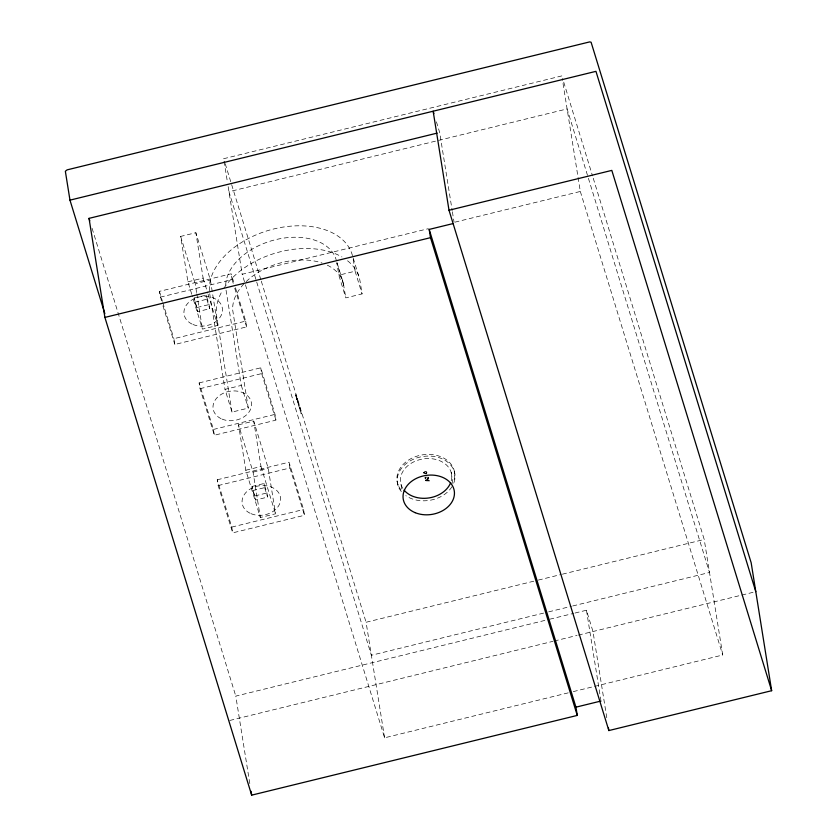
<?xml version="1.0" encoding="UTF-8"?>
<svg xmlns="http://www.w3.org/2000/svg" width="837" height="837" viewBox="0 0 837 837"><rect width="100%" height="100%" fill="white"/><g stroke="black" fill="none" stroke-linecap="round" stroke-linejoin="round"><path stroke-width="0.63" stroke-dasharray="4.18 3.14" d="M428.272 477.1A2.072 1.58 -9.1 0 1 428.471 477.645L428.471 477.833A1.297 0.983 -9.1 0 1 428.251 478.429L427.665 478.837L427.77 478.262M426.054 479.036L425.688 478.576M427.529 477.09L427.906 478.241M425.363 478L425.834 477.278M426.744 473.428L426.839 472.445M426.598 473.501L425.876 473.909L426.734 473.344M426.389 473.167L425.426 473.763M425.489 477.069L425.342 477.278A1.371 1.046 -9.1 0 0 425.05 477.728M427.885 478.628L428.073 478.492A1.308 0.994 -9.1 0 0 428.471 477.833L428.471 477.645M428.753 478.712L425.74 480.48L428.858 479.067M426.138 480.574L427.602 479.685L427.874 480.616L426.127 480.49L426.88 480.574M426.734 480.281L427.613 479.768M425.845 477.362L426.86 477.059M425.761 473.658L426.431 472.497M561.815 75.905L223.688 158.706L224.839 162.462M191.757 294.268L187.927 281.818L180.656 236.421L195.858 232.707L210.38 280.008L217.651 325.394L202.46 329.119L192.133 295.513M187.927 281.818L203.129 278.093L195.858 232.707M161.447 300.901L159.375 291.381L231.158 273.804L234.214 283.764M196.601 292.552L195.188 283.722L210.38 280.008M568.218 692.848L384.591 737.815L242.196 274.264L428.356 228.679M454.951 222.161L580.323 191.464L562.223 78.448M160.296 297.166L232.079 279.589L231.158 273.804M194.184 298.045L206.153 295.116L209.051 304.574L209.721 308.707L197.752 311.636L194.184 298.045L197.752 311.636M194.843 302.178L206.812 299.248L206.153 295.116M197.093 307.503L209.051 304.574M347.554 260.767A73.991 47.583 -17.1 0 1 360.067 281.358L362.076 293.902L345.796 297.888L338.828 275.185L355.108 271.198L353.099 258.654M245.691 321.105L246.612 326.89L174.828 344.467L173.897 338.682L245.691 321.105L234.601 285.009M199.133 382.907L260.746 367.82L275.049 414.367L275.969 420.143L214.356 435.23L200.053 388.682L199.133 382.907L213.425 429.454L214.356 435.23M200.053 388.682L261.667 373.595L260.746 367.82M243.985 283.806A57.178 36.776 -17.1 0 0 232.707 310.161L248.275 408.1L231.995 412.086L225.017 389.383L241.307 385.397L226.011 289.947M213.425 429.454L275.049 414.367M238.535 424.819L253.726 421.095L268.258 468.396L275.53 513.792L260.338 517.517L245.806 470.216L238.535 424.819L253.067 472.12L260.338 517.517M245.806 470.216L260.998 466.491L253.726 421.095M217.243 479.779L289.027 462.202L303.559 509.503L304.49 515.278L232.696 532.866L218.175 485.565L217.243 479.779L231.776 527.08L232.696 532.866M253.067 472.12L268.258 468.396M218.175 485.565L289.958 467.977L289.027 462.202M252.063 486.443L264.021 483.514L266.93 492.972L267.589 497.105L255.63 500.034L252.063 486.443L255.63 500.034M252.722 490.566L264.68 487.636L264.021 483.514M254.961 495.902L266.93 492.972M425.416 473.679C423.24 474.464 423.334 470.875 426.274 471.974L426.452 472.581M231.776 527.08L303.559 509.503M384.591 737.815L366.083 622.257L537.051 580.397M538.317 580.083L561.104 574.506M562.38 574.192L704.21 539.457L592.899 177.12M543.6 613.102L371.377 655.277L256.603 281.682M548.664 611.857L571.462 606.281M572.728 605.967L709.504 572.477L567.099 108.925L228.972 191.725L256.227 280.437M249.803 783.578L235.793 696.102L548.465 619.537M549.731 619.223L573.784 613.343M575.05 613.029L586.444 610.236L592.983 631.527L607.202 720.28M229.809 720.458L553.006 641.32M554.272 641.006L577.08 635.419M578.346 635.105L740.578 595.379M741.844 595.076L754.524 591.968M573.282 691.603L722.718 655.015L704.21 539.457M429.35 480.679L425.73 480.407M429.454 480.972L425.845 480.836M426.064 479.12L425.834 479.005A1.245 0.952 -9.1 0 1 425.186 478.628L424.976 478.126A1.664 1.266 -9.1 0 1 425.029 477.645M425.52 478.502L425.353 477.917M296.685 398.851L296.026 395.106M296.57 398.485L297.072 400.023L296.518 396.864M563.73 82.162L592.523 175.864M580.323 191.464L722.718 655.015M436.422 121.857L439.687 132.497L452.179 210.505M426.849 472.528L426.556 471.545L423.271 472.434L423.532 473.292M427.927 479.507L428.262 480.626M423.742 472.591L423.909 473.114M353.214 258.11L359.45 278.418M355.108 271.198L362.076 293.902M337.06 262.766L343.306 283.073L345.796 297.888M343.819 285.511L336.84 262.808L338.828 275.185M401.321 491.581A29.075 22.18 -9.1 0 1 398.391 486.663L397.303 482.342A29.075 22.18 -9.1 0 1 428.324 454.407A29.075 22.18 -9.1 0 1 453.131 482.363M225.216 163.707L260.914 279.903M261.301 281.159L366.083 622.257M296.664 398.998L295.566 393.599L296.34 396.382M261.667 373.595L275.969 420.143M232.079 279.589L233.23 283.314M234.758 288.294L246.612 326.89M289.958 467.977L304.49 515.278M241.307 385.397L248.275 408.1M203.129 278.093L207.712 293.034M208.099 294.279L217.651 325.394M260.998 466.491L275.53 513.792M206.812 299.248L209.721 308.707M264.68 487.636L267.589 497.105M180.656 236.421L195.188 283.722M159.375 291.381L162.43 301.341M162.807 302.586L173.897 338.682M162.974 305.882L174.828 344.467M92.101 228.344L235.793 696.102M298.903 406.133L299.719 408.749L298.38 402.963L299.458 406.782L298.589 403.727L298.914 405.955M300.598 411.04L300.065 408.425L301.257 413.959L299.908 407.724L300.19 410.475L300.148 409.806M586.444 610.236L600.788 699.753M452.388 211.782L454.02 222.014M454.617 472.612L454.878 474.265M451.153 472.309L453.183 485M401.059 484.571L402.074 490.921M397.062 480.961L398.391 486.663L397.565 483.985A29.075 22.18 -9.1 0 1 429.496 456.071A29.075 22.18 -9.1 0 1 452.744 485.366M297.899 401.195L296.926 398.035L298.474 404.669M297.177 399.061L298.181 403.11L297.438 400.682L297.648 401.98M295.817 394.635L296.288 397.554M224.086 161.248L227.34 181.566M228.156 186.651L242.196 274.264M231.995 412.086L216.678 316.47A73.991 47.583 -17.1 0 1 221.899 291.527M209.71 293.766L225.017 389.383M196.8 293.808L202.46 329.119M225.697 285.093A57.178 36.776 -17.1 0 1 277.298 239.277A57.178 36.776 -17.1 0 1 336.328 260.37M209.376 290.763A73.991 47.583 -17.1 0 1 273.835 228.951A73.991 47.583 -17.1 0 1 352.482 255.714M223.782 288.42A73.991 47.583 -17.1 0 1 341.925 256.938M246.183 281.577A57.178 36.776 -17.1 0 1 322.036 263.006M327.34 265.183A57.178 36.776 -17.1 0 1 343.306 283.073M451.98 486.695A29.075 22.18 -9.1 0 1 405.819 495.671M401.059 489.927A29.075 22.18 -9.1 0 1 398.13 485.01M402.817 488.379A25.853 19.711 -9.1 0 1 423.606 458.875A25.853 19.711 -9.1 0 1 451.059 481.568M222.067 419.107A19.387 14.784 -9.1 0 0 251.539 405.045A19.387 14.784 -9.1 0 0 223.197 393.306A19.387 14.784 -9.1 0 0 222.067 419.107M251.131 513.709A19.387 14.784 -9.1 0 0 280.604 499.647A19.387 14.784 -9.1 0 0 252.261 487.908A19.387 14.784 -9.1 0 0 251.131 513.709M193.002 324.505A19.387 14.784 -9.1 0 0 222.475 310.443A19.387 14.784 -9.1 0 0 194.132 298.704A19.387 14.784 -9.1 0 0 193.002 324.505"/><path stroke-width="1.26" d="M104.855 313.687L69.973 200.148L595.954 71.344L755.79 591.654M452.974 223.594L429.182 229.422L575.94 707.16L577.268 715.415L251.665 795.15L104.897 317.411L89.036 218.363L437.155 133.114M449.009 210.254L611.816 170.392L771.651 690.703L608.855 730.565L449.009 210.254L433.147 111.216L433.88 113.581M104.897 317.411L430.5 237.677L429.182 229.422M575.94 707.16L600.987 701.029M430.5 237.677L577.268 715.415M89.036 218.363L89.8 220.853M771.651 690.703L751.166 562.767L591.079 42.185L589.635 41.913L67.106 169.869L65.349 171.261L69.973 200.148M608.436 728.002L608.855 730.565M251.037 791.289L251.665 795.15M450.704 482.583A25.853 19.711 -9.1 0 1 429.255 497.9A25.853 19.711 -9.1 0 1 404.072 490.116M415.142 512.662A25.853 19.711 -9.1 0 0 454.439 493.924A25.853 19.711 -9.1 0 0 416.648 478.262A25.853 19.711 -9.1 0 0 415.142 512.662"/></g></svg>
